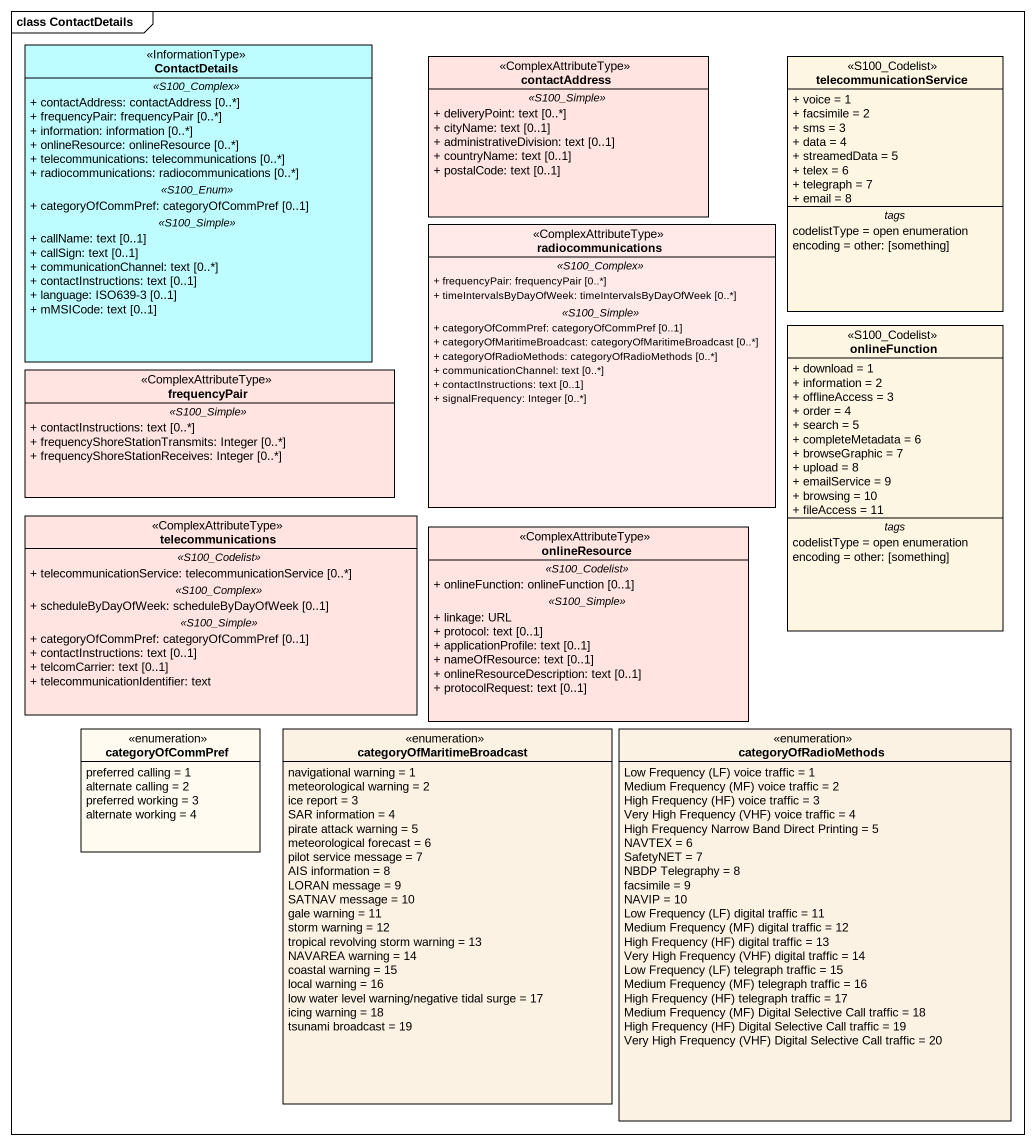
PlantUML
@startuml
mainframe class ContactDetails
hide circle
hide empty members
skinparam classAttributeIconSize 0
class ContactDetails <<InformationType>> #BEFDFF {
  .. <<S100_Complex>> ..
  + contactAddress: contactAddress [0..*]
  + frequencyPair: frequencyPair [0..*]
  + information: information [0..*]
  + onlineResource: onlineResource [0..*]
  + telecommunications: telecommunications [0..*]
  + radiocommunications: radiocommunications [0..*]
  .. <<S100_Enum>> ..
  + categoryOfCommPref: categoryOfCommPref [0..1]
  .. <<S100_Simple>> ..
  + callName: text [0..1]
  + callSign: text [0..1]
  + communicationChannel: text [0..*]
  + contactInstructions: text [0..1]
  + language: ISO639-3 [0..1]
  + mMSICode: text [0..1]
}
class contactAddress <<ComplexAttributeType>> #FFE4E1 {
  .. <<S100_Simple>> ..
  + deliveryPoint: text [0..*]
  + cityName: text [0..1]
  + administrativeDivision: text [0..1]
  + countryName: text [0..1]
  + postalCode: text [0..1]
}
class telecommunicationService <<S100_Codelist>> {
  + voice = 1
  + facsimile = 2
  + sms = 3
  + data = 4
  + streamedData = 5
  + telex = 6
  + telegraph = 7
  + email = 8
  -- tags --
  codelistType = open enumeration
  encoding = other: [something]
}
class radiocommunications <<ComplexAttributeType>> #FFE9E9 {
  .. <<S100_Complex>> ..
  + frequencyPair: frequencyPair [0..*]
  + timeIntervalsByDayOfWeek: timeIntervalsByDayOfWeek [0..*]
  .. <<S100_Simple>> ..
  + categoryOfCommPref: categoryOfCommPref [0..1]
  + categoryOfMaritimeBroadcast: categoryOfMaritimeBroadcast [0..*]
  + categoryOfRadioMethods: categoryOfRadioMethods [0..*]
  + communicationChannel: text [0..*]
  + contactInstructions: text [0..1]
  + signalFrequency: Integer [0..*]
}
class frequencyPair <<ComplexAttributeType>> #FFE4E1 {
  .. <<S100_Simple>> ..
  + contactInstructions: text [0..*]
  + frequencyShoreStationTransmits: Integer [0..*]
  + frequencyShoreStationReceives: Integer [0..*]
}
class onlineFunction <<S100_Codelist>> {
  + download = 1
  + information = 2
  + offlineAccess = 3
  + order = 4
  + search = 5
  + completeMetadata = 6
  + browseGraphic = 7
  + upload = 8
  + emailService = 9
  + browsing = 10
  + fileAccess = 11
  -- tags --
  codelistType = open enumeration
  encoding = other: [something]
}
class telecommunications <<ComplexAttributeType>> #FFE4E1 {
  .. <<S100_Codelist>> ..
  + telecommunicationService: telecommunicationService [0..*]
  .. <<S100_Complex>> ..
  + scheduleByDayOfWeek: scheduleByDayOfWeek [0..1]
  .. <<S100_Simple>> ..
  + categoryOfCommPref: categoryOfCommPref [0..1]
  + contactInstructions: text [0..1]
  + telcomCarrier: text [0..1]
  + telecommunicationIdentifier: text
}
class onlineResource <<ComplexAttributeType>> #FFE4E1 {
  .. <<S100_Codelist>> ..
  + onlineFunction: onlineFunction [0..1]
  .. <<S100_Simple>> ..
  + linkage: URL
  + protocol: text [0..1]
  + applicationProfile: text [0..1]
  + nameOfResource: text [0..1]
  + onlineResourceDescription: text [0..1]
  + protocolRequest: text [0..1]
}
enum categoryOfCommPref #FFFBF0 {
  preferred calling = 1
  alternate calling = 2
  preferred working = 3
  alternate working = 4
}
enum categoryOfMaritimeBroadcast #FCF2E3 {
  navigational warning = 1
  meteorological warning = 2
  ice report = 3
  SAR information = 4
  pirate attack warning = 5
  meteorological forecast = 6
  pilot service message = 7
  AIS information = 8
  LORAN message = 9
  SATNAV message = 10
  gale warning = 11
  storm warning = 12
  tropical revolving storm warning = 13
  NAVAREA warning = 14
  coastal warning = 15
  local warning = 16
  low water level warning/negative tidal surge = 17
  icing warning = 18
  tsunami broadcast = 19
}
enum categoryOfRadioMethods #FCF2E3 {
  {field} Low Frequency (LF) voice traffic = 1
  {field} Medium Frequency (MF) voice traffic = 2
  {field} High Frequency (HF) voice traffic = 3
  {field} Very High Frequency (VHF) voice traffic = 4
  High Frequency Narrow Band Direct Printing = 5
  NAVTEX = 6
  SafetyNET = 7
  NBDP Telegraphy = 8
  facsimile = 9
  NAVIP = 10
  {field} Low Frequency (LF) digital traffic = 11
  {field} Medium Frequency (MF) digital traffic = 12
  {field} High Frequency (HF) digital traffic = 13
  {field} Very High Frequency (VHF) digital traffic = 14
  {field} Low Frequency (LF) telegraph traffic = 15
  {field} Medium Frequency (MF) telegraph traffic = 16
  {field} High Frequency (HF) telegraph traffic = 17
  {field} Medium Frequency (MF) Digital Selective Call traffic = 18
  {field} High Frequency (HF) Digital Selective Call traffic = 19
  {field} Very High Frequency (VHF) Digital Selective Call traffic = 20
}
@enduml
